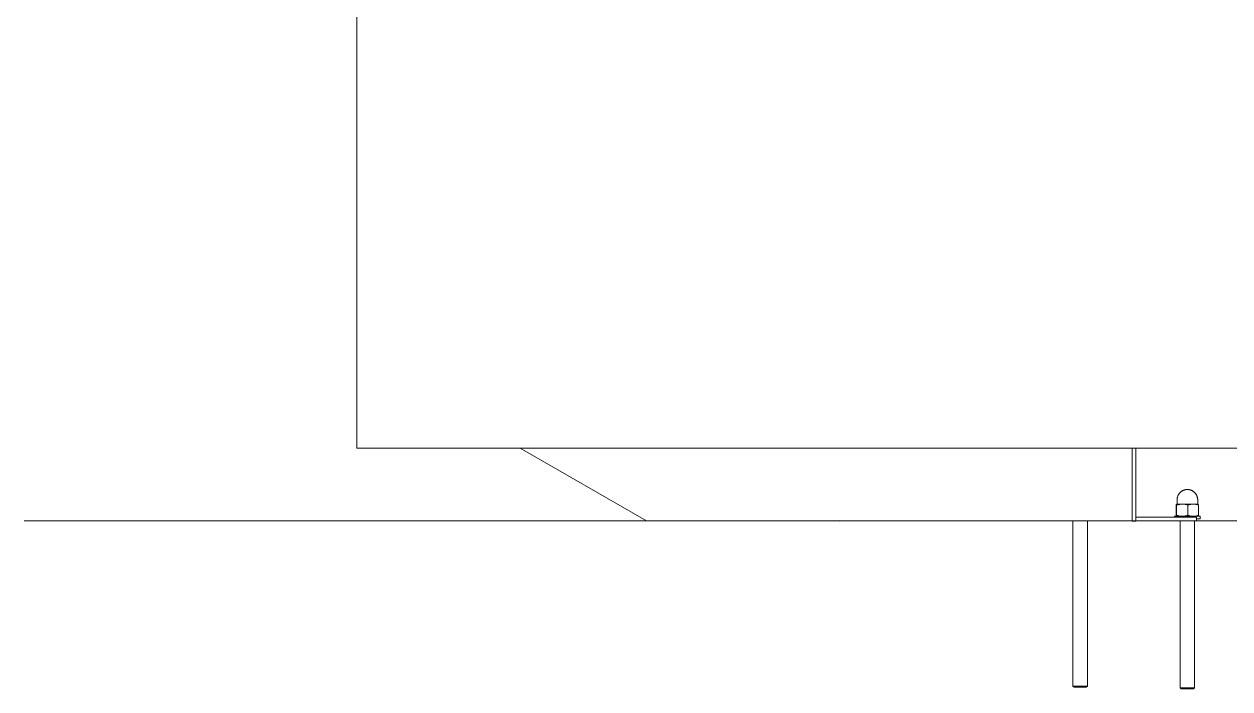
# Model space of a CAD drawing. Header units: millimetres. Extents: x 492 to 7139, y 278 to 5201.
# Drawn here: x 3224 to 4217, y 2227 to 2775 of the extents above; entities that cross this region are included whole.
import ezdxf

# ---------------------------------------------------------------- set-up
doc = ezdxf.new("R2010")
doc.units = ezdxf.units.MM
doc.layers.add('ZANO_R', color=7, linetype='Continuous', lineweight=0)

msp = doc.modelspace()

# ---------------------------------------------------------------- linework, layer by layer
at = {"layer": 'ZANO_R'}
for p, q in [((3498.39, 2425.65), (3498.39, 2795.65)), ((3498.39, 2425.65), (4136.89, 2425.65)), ((3552.89, 2425.65), (3552.89, 2425.63)), ((3632.97, 2425.63), (3552.89, 2425.63)), ((3736.89, 2365.63), (3632.97, 2425.63)), ((4136.89, 2425.56), (4136.89, 2425.65)), ((4139.89, 2425.65), (4136.89, 2425.65)), ((4136.89, 2425.56), (4136.89, 2365.56)), ((4139.89, 2425.65), (4778.39, 2425.65)), ((4139.89, 2425.56), (4139.89, 2425.65)), ((4139.89, 2365.56), (4139.89, 2425.56)), ((4173.86, 2383.29), (4173.88, 2383.58)), ((4173.86, 2382.99), (4173.86, 2383.29)), ((4173.86, 2379.74), (4173.86, 2382.99)), ((4173.88, 2383.58), (4173.9, 2383.88)), ((4173.9, 2383.88), (4173.94, 2384.17)), ((4173.94, 2384.17), (4173.99, 2384.46)), ((4173.99, 2384.46), (4174.04, 2384.76)), ((4174.04, 2384.76), (4174.11, 2385.04)), ((4174.11, 2385.04), (4174.19, 2385.33)), ((4174.19, 2385.33), (4174.27, 2385.62)), ((4174.27, 2385.62), (4174.37, 2385.9)), ((4174.37, 2385.9), (4174.47, 2386.17)), ((4174.47, 2386.17), (4174.59, 2386.45)), ((4174.59, 2386.45), (4174.72, 2386.71)), ((4174.72, 2386.71), (4174.85, 2386.98)), ((4174.85, 2386.98), (4174.99, 2387.24)), ((4174.99, 2387.24), (4175.15, 2387.49)), ((4175.15, 2387.49), (4175.31, 2387.74)), ((4175.31, 2387.74), (4175.48, 2387.98)), ((4175.48, 2387.98), (4175.66, 2388.22)), ((4175.66, 2388.22), (4175.84, 2388.45)), ((4175.84, 2388.45), (4176.04, 2388.68)), ((4176.04, 2388.68), (4176.24, 2388.89)), ((4176.24, 2388.89), (4176.45, 2389.1)), ((4176.45, 2389.1), (4176.67, 2389.31)), ((4176.67, 2389.31), (4176.89, 2389.5)), ((4176.89, 2389.5), (4177.12, 2389.69)), ((4177.12, 2389.69), (4177.36, 2389.86)), ((4177.36, 2389.86), (4177.6, 2390.04)), ((4177.6, 2390.04), (4177.85, 2390.2)), ((4177.85, 2390.2), (4178.11, 2390.35)), ((4178.11, 2390.35), (4178.37, 2390.49)), ((4178.37, 2390.49), (4178.63, 2390.63)), ((4178.63, 2390.63), (4178.9, 2390.75)), ((4178.9, 2390.75), (4179.17, 2390.87)), ((4179.17, 2390.87), (4179.45, 2390.98)), ((4179.45, 2390.98), (4179.73, 2391.07)), ((4179.73, 2391.07), (4180.01, 2391.16)), ((4180.01, 2391.16), (4180.3, 2391.24)), ((4180.3, 2391.24), (4180.59, 2391.3)), ((4180.59, 2391.3), (4180.88, 2391.36)), ((4180.88, 2391.36), (4181.17, 2391.41)), ((4181.17, 2391.41), (4181.47, 2391.44)), ((4181.47, 2391.44), (4181.76, 2391.47)), ((4181.76, 2391.47), (4182.06, 2391.48)), ((4182.06, 2391.48), (4182.36, 2391.49)), ((4182.36, 2391.49), (4182.58, 2391.49)), ((4182.58, 2391.49), (4182.8, 2391.48)), ((4182.8, 2391.48), (4183.09, 2391.46)), ((4183.09, 2391.46), (4183.39, 2391.43)), ((4183.39, 2391.43), (4183.68, 2391.39)), ((4183.68, 2391.39), (4183.96, 2391.33)), ((4183.96, 2391.33), (4184.25, 2391.27)), ((4184.25, 2391.27), (4184.54, 2391.2)), ((4184.54, 2391.2), (4184.82, 2391.12)), ((4184.82, 2391.12), (4185.1, 2391.03)), ((4185.1, 2391.03), (4185.37, 2390.93)), ((4185.37, 2390.93), (4185.65, 2390.83)), ((4185.65, 2390.83), (4185.91, 2390.71)), ((4185.91, 2390.71), (4186.18, 2390.58)), ((4186.18, 2390.58), (4186.44, 2390.44)), ((4186.44, 2390.44), (4186.69, 2390.3)), ((4186.69, 2390.3), (4186.94, 2390.14)), ((4186.94, 2390.14), (4187.19, 2389.98)), ((4187.19, 2389.98), (4187.43, 2389.81)), ((4187.43, 2389.81), (4187.66, 2389.63)), ((4187.66, 2389.63), (4187.88, 2389.45)), ((4187.88, 2389.45), (4188.1, 2389.25)), ((4188.1, 2389.25), (4188.32, 2389.05)), ((4188.32, 2389.05), (4188.52, 2388.84)), ((4188.52, 2388.84), (4188.72, 2388.62)), ((4188.72, 2388.62), (4188.91, 2388.4)), ((4188.91, 2388.4), (4189.09, 2388.17)), ((4189.09, 2388.17), (4189.27, 2387.94)), ((4189.27, 2387.94), (4189.43, 2387.69)), ((4189.43, 2387.69), (4189.59, 2387.45)), ((4189.59, 2387.45), (4189.74, 2387.19)), ((4189.74, 2387.19), (4189.88, 2386.94)), ((4189.88, 2386.94), (4190.01, 2386.67)), ((4190.01, 2386.67), (4190.14, 2386.41)), ((4190.14, 2386.41), (4190.25, 2386.14)), ((4190.25, 2386.14), (4190.35, 2385.86)), ((4190.35, 2385.86), (4190.45, 2385.59)), ((4190.45, 2385.59), (4190.53, 2385.31)), ((4190.53, 2385.31), (4190.61, 2385.02)), ((4190.61, 2385.02), (4190.67, 2384.74)), ((4190.67, 2384.74), (4190.73, 2384.45)), ((4190.73, 2384.45), (4190.78, 2384.16)), ((4190.78, 2384.16), (4190.81, 2383.87)), ((4190.81, 2383.87), (4190.84, 2383.57)), ((4190.84, 2383.57), (4190.85, 2383.28)), ((4190.85, 2383.28), (4190.86, 2382.99)), ((4190.86, 2382.99), (4190.86, 2379.74)), ((4173.2, 2378.69), (4173.23, 2378.91)), ((4173.2, 2370.3), (4173.2, 2378.69)), ((4173.23, 2378.91), (4173.26, 2379.12)), ((4173.26, 2379.12), (4173.27, 2379.22)), ((4173.27, 2379.22), (4173.28, 2379.29)), ((4173.28, 2379.29), (4173.3, 2379.37)), ((4173.3, 2379.38), (4173.31, 2379.4)), ((4173.3, 2379.37), (4173.3, 2379.38)), ((4173.31, 2379.41), (4173.32, 2379.43)), ((4173.31, 2379.4), (4173.31, 2379.41)), ((4173.32, 2379.44), (4173.33, 2379.46)), ((4173.32, 2379.43), (4173.32, 2379.44)), ((4173.33, 2379.46), (4173.33, 2379.47)), ((4173.33, 2379.47), (4173.34, 2379.47)), ((4173.34, 2379.47), (4173.34, 2379.48)), ((4173.34, 2379.48), (4173.34, 2379.48)), ((4173.34, 2379.48), (4173.34, 2379.48)), ((4173.34, 2379.48), (4173.34, 2379.48)), ((4173.34, 2379.48), (4173.34, 2379.48)), ((4173.34, 2379.48), (4173.34, 2379.48)), ((4173.34, 2379.48), (4173.34, 2379.48)), ((4173.34, 2379.48), (4173.34, 2379.48)), ((4173.34, 2379.48), (4173.34, 2379.48)), ((4173.34, 2379.48), (4173.35, 2379.48)), ((4173.35, 2379.48), (4173.35, 2379.49)), ((4173.35, 2379.49), (4173.35, 2379.49)), ((4173.35, 2379.49), (4173.35, 2379.49)), ((4173.35, 2379.49), (4173.35, 2379.49)), ((4173.35, 2379.49), (4173.35, 2379.49)), ((4173.35, 2379.49), (4173.35, 2379.49)), ((4173.35, 2379.49), (4173.36, 2379.49)), ((4173.35, 2379.48), (4173.35, 2379.48)), ((4173.35, 2379.48), (4173.35, 2379.48)), ((4173.35, 2379.48), (4173.35, 2379.48)), ((4173.35, 2379.48), (4173.35, 2379.48)), ((4173.35, 2379.48), (4173.35, 2379.48)), ((4173.35, 2379.48), (4173.35, 2379.48)), ((4177.98, 2379.48), (4173.36, 2379.49)), ((4173.36, 2379.49), (4173.36, 2379.49)), ((4173.36, 2379.49), (4173.36, 2379.49)), ((4173.36, 2379.49), (4173.36, 2379.49)), ((4173.36, 2379.49), (4173.36, 2379.49)), ((4173.36, 2379.49), (4173.36, 2379.49)), ((4173.36, 2379.49), (4173.52, 2378.68)), ((4173.4, 2379.49), (4173.65, 2379.49)), ((4173.52, 2378.68), (4173.96, 2378.82)), ((4173.52, 2370.28), (4173.52, 2378.68)), ((4173.64, 2379.49), (4173.64, 2379.49)), ((4173.64, 2379.49), (4173.65, 2379.49)), ((4173.65, 2379.49), (4173.66, 2379.49)), ((4173.66, 2379.49), (4173.67, 2379.5)), ((4173.67, 2379.5), (4173.68, 2379.5)), ((4173.68, 2379.5), (4173.69, 2379.5)), ((4173.69, 2379.5), (4173.7, 2379.51)), ((4173.69, 2379.5), (4173.69, 2379.5)), ((4173.7, 2379.51), (4173.71, 2379.51)), ((4173.71, 2379.51), (4173.72, 2379.52)), ((4173.72, 2379.52), (4173.73, 2379.52)), ((4173.73, 2379.52), (4173.74, 2379.53)), ((4173.73, 2379.52), (4173.73, 2379.52)), ((4173.74, 2379.53), (4173.75, 2379.53)), ((4173.75, 2379.53), (4173.75, 2379.54)), ((4173.75, 2379.54), (4173.76, 2379.54)), ((4173.76, 2379.54), (4173.77, 2379.55)), ((4173.77, 2379.55), (4173.78, 2379.56)), ((4173.77, 2379.55), (4173.77, 2379.55)), ((4173.78, 2379.56), (4173.79, 2379.57)), ((4173.79, 2379.57), (4173.8, 2379.58)), ((4173.79, 2379.57), (4173.79, 2379.57)), ((4173.8, 2379.58), (4173.8, 2379.59)), ((4173.8, 2379.59), (4173.81, 2379.59)), ((4173.81, 2379.6), (4173.82, 2379.61)), ((4173.81, 2379.59), (4173.81, 2379.6)), ((4173.82, 2379.61), (4173.83, 2379.62)), ((4173.82, 2379.61), (4173.82, 2379.61)), ((4173.83, 2379.64), (4173.84, 2379.65)), ((4173.83, 2379.63), (4173.83, 2379.64)), ((4173.83, 2379.62), (4173.83, 2379.63)), ((4173.84, 2379.66), (4173.85, 2379.67)), ((4173.84, 2379.65), (4173.84, 2379.66)), ((4173.84, 2379.65), (4173.84, 2379.65)), ((4173.85, 2379.71), (4173.86, 2379.72)), ((4173.85, 2379.7), (4173.85, 2379.71)), ((4173.85, 2379.69), (4173.85, 2379.7)), ((4173.85, 2379.7), (4173.85, 2379.7)), ((4173.85, 2379.68), (4173.85, 2379.69)), ((4173.85, 2379.67), (4173.85, 2379.68)), ((4173.86, 2379.73), (4173.86, 2379.74)), ((4173.86, 2379.72), (4173.86, 2379.73)), ((4173.96, 2378.82), (4174.41, 2378.95)), ((4174.41, 2378.95), (4174.86, 2379.07)), ((4174.86, 2379.07), (4175.31, 2379.17)), ((4175.31, 2379.17), (4175.77, 2379.26)), ((4175.77, 2379.26), (4176.23, 2379.33)), ((4176.23, 2379.33), (4176.7, 2379.39)), ((4176.7, 2379.39), (4177.16, 2379.43)), ((4177.16, 2379.43), (4177.63, 2379.46)), ((4177.63, 2379.46), (4178.09, 2379.48)), ((4178.09, 2379.48), (4178.56, 2379.46)), ((4186.99, 2379.48), (4178.18, 2379.48)), ((4178.56, 2379.46), (4179.02, 2379.43)), ((4179.02, 2379.43), (4179.49, 2379.39)), ((4179.49, 2379.39), (4179.95, 2379.33)), ((4179.95, 2379.33), (4180.41, 2379.26)), ((4180.41, 2379.26), (4180.87, 2379.17)), ((4180.87, 2379.17), (4181.33, 2379.06)), ((4181.33, 2379.06), (4181.78, 2378.95)), ((4181.78, 2378.95), (4182.22, 2378.81)), ((4182.22, 2378.81), (4182.67, 2378.67)), ((4182.67, 2378.67), (4183.09, 2378.81)), ((4182.67, 2370.28), (4182.67, 2378.67)), ((4183.09, 2378.81), (4183.53, 2378.95)), ((4183.53, 2378.95), (4183.96, 2379.06)), ((4183.96, 2379.06), (4184.4, 2379.17)), ((4184.4, 2379.17), (4184.84, 2379.26)), ((4184.84, 2379.26), (4185.29, 2379.33)), ((4185.29, 2379.33), (4185.74, 2379.39)), ((4185.74, 2379.39), (4186.19, 2379.43)), ((4186.19, 2379.43), (4186.64, 2379.46)), ((4186.64, 2379.46), (4187.09, 2379.48)), ((4187.09, 2379.48), (4187.54, 2379.46)), ((4191.36, 2379.49), (4187.18, 2379.48)), ((4187.54, 2379.46), (4187.99, 2379.43)), ((4187.99, 2379.43), (4188.44, 2379.39)), ((4188.44, 2379.39), (4188.89, 2379.33)), ((4188.89, 2379.33), (4189.33, 2379.26)), ((4189.33, 2379.26), (4189.77, 2379.17)), ((4189.77, 2379.17), (4190.21, 2379.07)), ((4190.21, 2379.07), (4190.65, 2378.95)), ((4190.65, 2378.95), (4191.08, 2378.82)), ((4190.86, 2379.74), (4190.86, 2379.73)), ((4190.86, 2379.73), (4190.86, 2379.72)), ((4190.86, 2379.72), (4190.86, 2379.71)), ((4190.86, 2379.71), (4190.86, 2379.7)), ((4190.86, 2379.7), (4190.86, 2379.7)), ((4190.86, 2379.7), (4190.86, 2379.69)), ((4190.86, 2379.69), (4190.86, 2379.68)), ((4190.86, 2379.68), (4190.86, 2379.67)), ((4190.86, 2379.67), (4190.87, 2379.66)), ((4190.87, 2379.66), (4190.87, 2379.65)), ((4190.87, 2379.65), (4190.87, 2379.65)), ((4190.87, 2379.65), (4190.88, 2379.64)), ((4190.88, 2379.64), (4190.88, 2379.63)), ((4190.88, 2379.63), (4190.88, 2379.62)), ((4190.88, 2379.62), (4190.89, 2379.62)), ((4190.89, 2379.62), (4190.89, 2379.61)), ((4190.89, 2379.61), (4190.9, 2379.6)), ((4190.9, 2379.6), (4190.9, 2379.59)), ((4190.9, 2379.59), (4190.91, 2379.59)), ((4190.91, 2379.59), (4190.91, 2379.58)), ((4190.91, 2379.58), (4190.92, 2379.57)), ((4190.92, 2379.57), (4190.92, 2379.57)), ((4190.92, 2379.57), (4190.93, 2379.56)), ((4190.93, 2379.56), (4190.94, 2379.56)), ((4190.94, 2379.56), (4190.94, 2379.55)), ((4190.94, 2379.55), (4190.95, 2379.54)), ((4190.95, 2379.54), (4190.95, 2379.54)), ((4190.95, 2379.54), (4190.96, 2379.53)), ((4190.96, 2379.53), (4190.97, 2379.53)), ((4190.97, 2379.53), (4190.98, 2379.52)), ((4190.98, 2379.52), (4190.98, 2379.52)), ((4190.98, 2379.52), (4190.99, 2379.52)), ((4190.99, 2379.52), (4191, 2379.51)), ((4191, 2379.51), (4191.01, 2379.51)), ((4191.01, 2379.51), (4191.01, 2379.51)), ((4191.01, 2379.51), (4191.02, 2379.5)), ((4191.02, 2379.5), (4191.03, 2379.5)), ((4191.03, 2379.5), (4191.04, 2379.5)), ((4191.04, 2379.5), (4191.05, 2379.5)), ((4191.05, 2379.5), (4191.05, 2379.49)), ((4191.05, 2379.49), (4191.06, 2379.49)), ((4191.06, 2379.49), (4191.07, 2379.49)), ((4191.07, 2379.49), (4191.08, 2379.49)), ((4191.08, 2379.49), (4191.09, 2379.49)), ((4191.08, 2379.49), (4191.09, 2379.49)), ((4191.08, 2378.82), (4191.51, 2378.68)), ((4191.1, 2379.49), (4191.09, 2379.49)), ((4191.09, 2379.49), (4191.09, 2379.49)), ((4191.09, 2379.49), (4191.09, 2379.49)), ((4191.09, 2379.49), (4191.1, 2379.49)), ((4191.11, 2379.49), (4191.1, 2379.49)), ((4191.1, 2379.49), (4191.1, 2379.49)), ((4191.1, 2379.49), (4191.1, 2379.49)), ((4191.1, 2379.49), (4191.1, 2379.49)), ((4191.1, 2379.49), (4191.1, 2379.49)), ((4191.1, 2379.49), (4191.31, 2379.49)), ((4191.51, 2378.68), (4191.36, 2379.49)), ((4191.36, 2379.49), (4191.36, 2379.49)), ((4191.51, 2378.68), (4191.51, 2370.28)), ((4136.89, 2365.63), (3736.89, 2365.63)), ((3891.25, 2365.63), (3895.77, 2365.4)), ((3895.77, 2365.4), (3895.92, 2365.63)), ((4088.1, 2229.68), (4088.1, 2365.63)), ((4100.1, 2365.63), (4100.1, 2229.68)), ((4139.89, 2365.56), (4136.89, 2365.56)), ((4139.89, 2368.63), (4169.89, 2368.63)), ((4169.89, 2365.63), (4139.89, 2365.63)), ((4189.89, 2368.63), (4169.89, 2368.63)), ((4189.89, 2365.63), (4169.89, 2365.63)), ((4171.81, 2368.63), (4171.81, 2369.49)), ((4171.84, 2369.49), (4171.81, 2369.49)), ((4171.84, 2369.49), (4171.84, 2368.63)), ((4171.84, 2369.49), (4171.93, 2369.49)), ((4192.91, 2369.49), (4171.84, 2369.49)), ((4173.36, 2369.49), (4171.84, 2369.49)), ((4172.02, 2369.49), (4173.34, 2369.5)), ((4172.16, 2369.49), (4173.38, 2369.49)), ((4173.23, 2370.08), (4173.2, 2370.3)), ((4173.26, 2369.87), (4173.23, 2370.08)), ((4173.27, 2369.76), (4173.26, 2369.87)), ((4173.28, 2369.71), (4173.27, 2369.76)), ((4173.29, 2369.66), (4173.28, 2369.71)), ((4173.3, 2369.61), (4173.29, 2369.66)), ((4173.31, 2369.59), (4173.3, 2369.61)), ((4173.31, 2369.58), (4173.31, 2369.59)), ((4173.31, 2369.56), (4173.31, 2369.58)), ((4173.32, 2369.55), (4173.31, 2369.56)), ((4173.32, 2369.54), (4173.32, 2369.55)), ((4173.33, 2369.52), (4173.32, 2369.54)), ((4173.33, 2369.51), (4173.33, 2369.52)), ((4173.34, 2369.5), (4173.33, 2369.51)), ((4173.35, 2369.5), (4173.34, 2369.5)), ((4173.34, 2369.5), (4173.34, 2369.5)), ((4173.34, 2369.5), (4173.34, 2369.5)), ((4173.34, 2369.5), (4173.34, 2369.5)), ((4173.34, 2369.5), (4173.34, 2369.5)), ((4173.34, 2369.5), (4173.34, 2369.5)), ((4173.34, 2369.5), (4173.34, 2369.5)), ((4173.34, 2369.5), (4173.34, 2369.5)), ((4173.34, 2369.5), (4173.34, 2369.5)), ((4173.34, 2369.5), (4173.34, 2369.5)), ((4173.35, 2369.49), (4173.35, 2369.5)), ((4173.36, 2369.49), (4173.35, 2369.49)), ((4173.35, 2369.49), (4173.35, 2369.49)), ((4173.35, 2369.49), (4173.35, 2369.49)), ((4173.35, 2369.49), (4173.35, 2369.49)), ((4173.35, 2369.49), (4173.35, 2369.49)), ((4173.35, 2369.49), (4173.35, 2369.49)), ((4173.35, 2369.49), (4173.35, 2369.49)), ((4173.35, 2369.49), (4173.35, 2369.49)), ((4173.35, 2369.49), (4173.35, 2369.49)), ((4173.35, 2369.49), (4173.35, 2369.49)), ((4173.35, 2369.49), (4173.35, 2369.49)), ((4173.52, 2370.28), (4173.36, 2369.49)), ((4173.36, 2369.49), (4173.36, 2369.49)), ((4173.36, 2369.49), (4173.36, 2369.49)), ((4173.36, 2369.49), (4173.36, 2369.49)), ((4173.36, 2369.49), (4173.36, 2369.49)), ((4176.26, 2369.48), (4173.38, 2369.49)), ((4173.96, 2370.14), (4173.52, 2370.28)), ((4174.41, 2370.01), (4173.96, 2370.14)), ((4174.86, 2369.89), (4174.41, 2370.01)), ((4175.31, 2369.78), (4174.86, 2369.89)), ((4175.77, 2369.7), (4175.31, 2369.78)), ((4176.23, 2369.62), (4175.77, 2369.7)), ((4176.69, 2369.56), (4176.23, 2369.62)), ((4176.35, 2228.35), (4176.36, 2365.63)), ((4177.16, 2369.52), (4176.69, 2369.56)), ((4177.62, 2369.49), (4177.16, 2369.52)), ((4178.09, 2369.48), (4177.62, 2369.49)), ((4178.57, 2369.49), (4178.1, 2369.48)), ((4179.03, 2369.52), (4178.57, 2369.49)), ((4179.49, 2369.56), (4179.03, 2369.52)), ((4179.96, 2369.62), (4179.49, 2369.56)), ((4180.42, 2369.69), (4179.96, 2369.62)), ((4180.87, 2369.78), (4180.42, 2369.69)), ((4181.33, 2369.88), (4180.87, 2369.78)), ((4181.78, 2370), (4181.33, 2369.88)), ((4182, 2369.47), (4181.52, 2369.47)), ((4182.22, 2370.13), (4181.78, 2370)), ((4182.67, 2370.28), (4182.22, 2370.13)), ((4183.09, 2370.13), (4182.67, 2370.28)), ((4183.53, 2370), (4183.09, 2370.13)), ((4183.96, 2369.88), (4183.53, 2370)), ((4184.4, 2369.78), (4183.96, 2369.88)), ((4184.84, 2369.69), (4184.4, 2369.78)), ((4185.29, 2369.62), (4184.84, 2369.69)), ((4185.74, 2369.56), (4185.29, 2369.62)), ((4186.19, 2369.52), (4185.74, 2369.56)), ((4186.64, 2369.49), (4186.19, 2369.52)), ((4187.09, 2369.48), (4186.64, 2369.49)), ((4187.54, 2369.49), (4187.09, 2369.48)), ((4187.99, 2369.52), (4187.54, 2369.49)), ((4188.44, 2369.56), (4187.99, 2369.52)), ((4191.36, 2369.49), (4188.31, 2369.48)), ((4188.36, 2365.63), (4188.35, 2228.35)), ((4188.89, 2369.62), (4188.44, 2369.56)), ((4189.33, 2369.7), (4188.89, 2369.62)), ((4189.77, 2369.79), (4189.33, 2369.7)), ((4190.21, 2369.89), (4189.77, 2369.79)), ((4189.89, 2368.63), (4189.89, 2365.63)), ((4189.89, 2367.38), (4192.9, 2367.39)), ((4717.92, 2365.65), (4189.89, 2365.65)), ((4190.65, 2370.01), (4190.21, 2369.89)), ((4191.08, 2370.14), (4190.65, 2370.01)), ((4191.51, 2370.28), (4191.08, 2370.14)), ((4191.35, 2369.49), (4191.34, 2369.49)), ((4191.36, 2369.49), (4191.36, 2369.49)), ((4191.51, 2370.28), (4191.37, 2369.5)), ((4191.37, 2369.5), (4192.86, 2369.49)), ((4192.91, 2369.49), (4192.91, 2367.39)), ((4100.09, 2229.68), (4088.1, 2229.68)), ((4089.06, 2228.71), (4088.1, 2229.67)), ((4089.06, 2228.71), (4099.13, 2228.71)), ((4100.09, 2229.67), (4099.13, 2228.71)), ((4188.35, 2228.35), (4176.35, 2228.35)), ((4177.32, 2227.39), (4176.35, 2228.35)), ((4177.32, 2227.39), (4187.39, 2227.39)), ((4188.35, 2228.35), (4187.39, 2227.39))]:
    msp.add_line(p, q, dxfattribs=at)
msp.add_lwpolyline([(3224.48, 2365.63), (5024.37, 2365.63)], dxfattribs=at)

doc.saveas('drawing.dxf')
